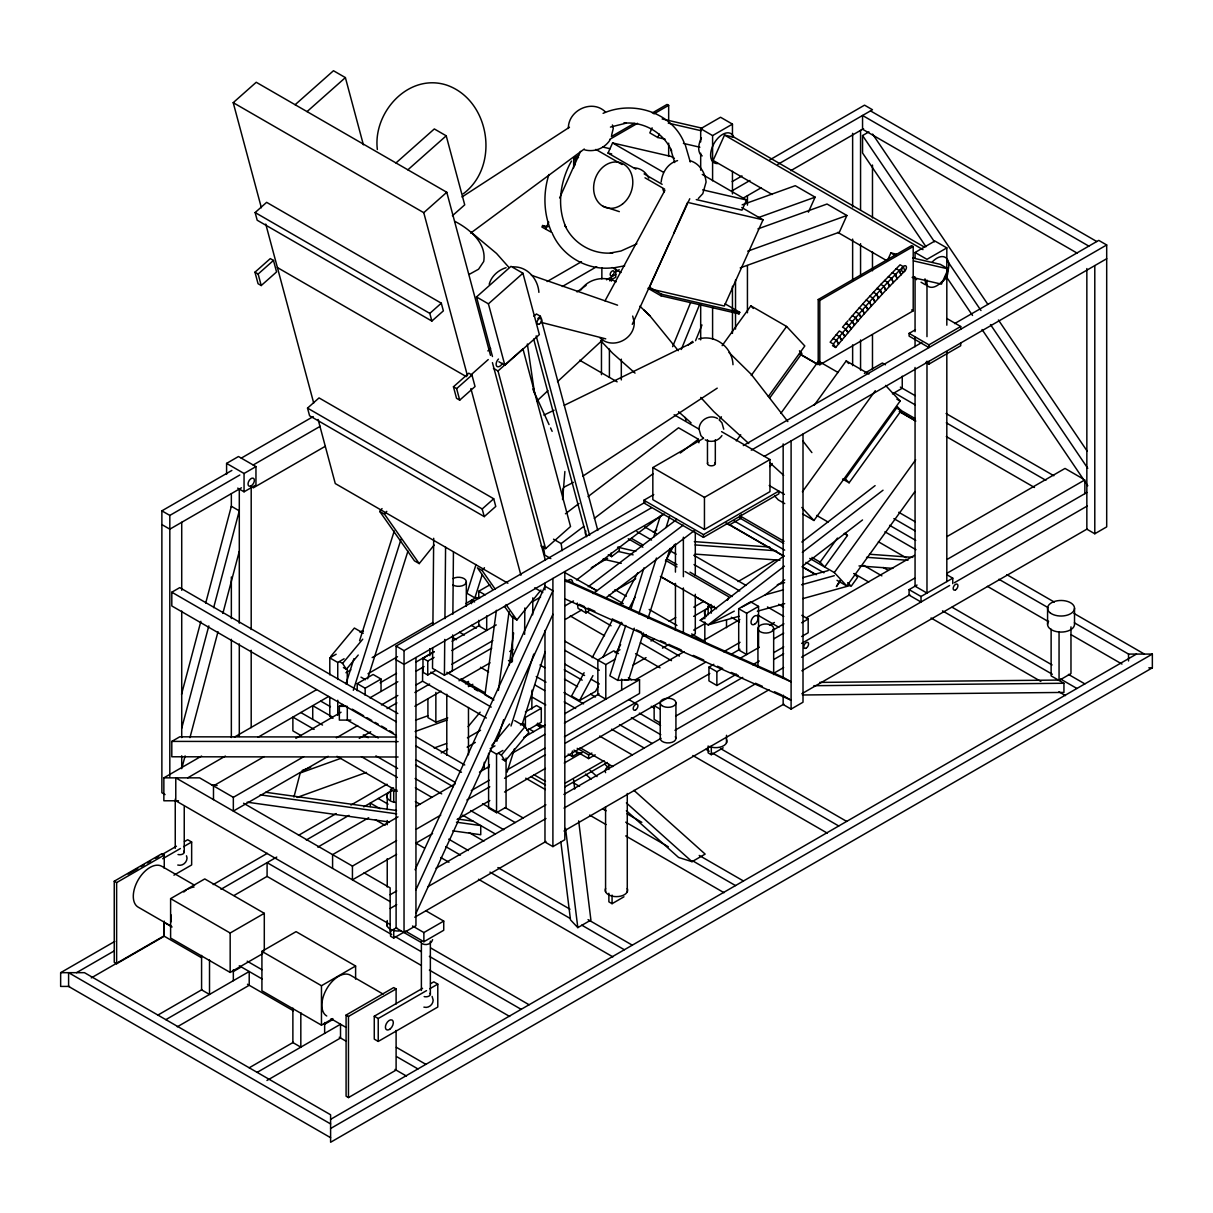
<?xml version="1.0" encoding="UTF-8"?>
<svg xmlns="http://www.w3.org/2000/svg" width="1213" height="1213" viewBox="0 0 1213 1213"><rect width="100%" height="100%" fill="white"/><g stroke="black" fill="none" stroke-linecap="round" stroke-linejoin="round"><path stroke-width="1.5" d="M432.692 647.621L432.51 668.348L444.413 675.216L452.358 670.744L452.676 634.93M432.905 624.998L433.693 538.299M444.413 675.216L444.746 639.418M444.928 618.675L445.58 547.048M452.874 614.187L453.435 551.991M512.386 661.403L512.796 616.174M524.607 634.354L524.85 607.971M531.825 709.044L531.991 690.182M532.674 614.794L532.841 597.827M563.014 488.687L562.635 499.529L564.879 471.508M496.405 610.321L484.957 694.806L493.903 699.962M498.407 690.424L509.081 611.564M509.278 664.906L513.599 632.989M568.351 128.457C568.139 110.11 592.323 98.829 605.469 111.99M611.549 135.477L613.262 128.457L612.398 124.954M661.176 182.056C662.071 172.504 667.923 163.149 677.551 160.616M293.94 797.032L300.218 772.999L340.868 758.322M181.525 694.367L200.873 621.314M205.71 603.058L231.349 506.261L239.295 510.855L213.655 607.637M181.723 728.179L208.818 625.908M185.119 755.881L181.723 768.663L181.723 755.79M189.956 737.625L218.006 631.7M222.843 613.429L239.295 551.339M345.948 683.905L353.908 658.72M359.594 640.722L394.255 530.991M353.317 690.288L401.063 539.163M367.615 678.81L407.962 551.081M476.027 564.515L466.929 593.293L474.874 597.873L480.318 597.539M474.874 597.873L482.258 574.492M488.293 768.208L489.43 764.615M496.83 741.219L503.638 719.643M511.007 726.026L533.75 654.065M507.11 772.12L514.494 748.724M522.454 723.539L545.183 651.593M625.756 625.438L609.851 675.808L617.781 680.387L628.668 679.705L643.436 632.943M630.881 609.244L643.951 567.866M653.61 537.283L660.433 515.692M617.781 680.387L634.263 628.213M638.811 613.823L656.43 558.056M666.089 527.473L669.5 516.677M647.985 618.539L670.152 548.382M548.928 174.505C542.984 193.003 543.591 213.685 551.339 231.592M489.203 284.297C491.22 276.352 498.331 269.983 506.079 267.709M432.616 939.65C431.51 944.002 426.006 945.776 422.23 943.699M672.624 346.675L690.47 302.916M681.266 349.496L699.825 303.993M695.549 340.717L701.978 324.963M689.757 198.75L632.261 324.326M548.064 226.786L542.62 225.527L541.923 227.043L552.233 232.76M545.668 228.984L548.776 222.085M559.618 197.946L580.511 151.413M635.915 169.168L608.031 153.065L612.58 142.937L671.123 156.462L674.398 158.357M652.109 127.835L649.834 132.899L657.764 137.494L665.088 139.177M657.764 137.494L659.281 134.112M669.788 242.024L648.894 288.573L724.328 306.01L763.038 219.826L741.75 207.529M673.67 233.412L687.604 202.389M924.518 247.164L734.29 137.327L724.525 135.068L713.138 160.419L772.181 194.505M661.024 295.805L661.707 294.274L739.748 312.317L739.066 313.849L661.024 295.805L647.969 288.269M702.282 174.445L746.541 200.009L741.992 210.152L696.262 199.584M808.374 212.184L815.121 197.158L795.273 185.695L742.159 204.815M757.973 228.878L827.039 204.027L846.886 215.489L839.381 232.183L740.218 267.876M727.421 600.283L728.952 596.902L685.102 571.581M887.84 259.673L890.888 252.926L896.377 254.184M912.843 258.005L940.302 264.343L948.248 268.937L941.424 284.145L912.131 277.368M415.089 869.751L544.971 586.182L552.901 590.761L415.953 889.811M415.953 913.374L552.901 614.324M571.475 161.071C560.194 180.919 556.54 206.013 565.955 227.316L564.833 225.163C572.945 243.495 592.945 255.033 612.868 252.895M605.029 300.854L664.876 190.411M584.105 672.699L571.581 696.019L579.511 700.614L595.538 691.365L598.221 686.361M592.171 657.704L612.762 619.388M620.813 604.392L637.826 572.748M579.511 700.614L592.945 675.626M602.8 657.294L621.602 622.314M628.759 608.987L635.021 597.327M616.143 653.003L620.631 644.664M665.452 561.27L674.413 544.592M722.144 345.644L750.862 305.828L786.6 326.464L804.81 345.978L768.36 396.515M719.203 419.865L721.417 416.802M751.241 375.454L786.6 326.464M736.321 440.91L740.734 434.785M769.785 397.894L801.884 353.392L799.458 350.8M780.854 413.345L818.487 361.186L838.077 372.482M769.967 466.55L772.181 463.487M814.166 405.294L846.204 360.898L868.933 374.029M802.384 491.765L875.301 390.707M802.597 513.918L813.968 520.483L900.137 401.048L885.566 385.431M849.1 482.804L901.138 410.691L897.499 406.795L845.461 478.892L849.1 482.804L842.58 479.029M845.173 533.023L847.447 535.464L824.688 567.017L820.124 562.135L837.47 538.102M914.981 491.538L846.826 586L834.317 572.566L915.663 459.833M840.336 579.996L836.394 586.576L839.684 582.013M434.133 545.077L419.228 563.605L414.467 560.846L379.73 511.431L382.034 508.581M419.228 563.605L384.506 514.191L386.795 511.34M495.177 589.093L482.152 570.565L484.442 567.714M504.532 606.424L512.129 617.235L516.89 619.979L540.953 590.049M869.751 296.215L872.951 298.019L874.861 301.961L872.92 298.034L842.535 332.802L844.779 336.35L842.519 332.817L839.335 330.982L830.147 342.187L833.316 344.022L835.666 347.464L861.003 317.381L885.778 290.286L883.959 286.253L880.79 284.418L866.188 300.111M833.316 344.022L842.519 332.817M330.694 656.521L354.378 628.046L363.309 633.201M358.229 655.05L346.387 669.288L342.597 663.405L362.732 639.19M468.112 726.648L480.151 712.183M491.856 745.358L509.612 723.994M525.077 726.602L528.853 732.485L505.169 760.96L501.394 755.077L525.077 726.602L514.661 720.583M847.932 320.823L842.535 327.176L845.704 329.011L847.932 332.589L845.704 329.011M865.839 305.843L867.826 309.694L865.809 305.873L862.64 304.038L849.039 319.519L852.208 321.354L854.377 325.023L852.208 321.354M862.655 304.008L866.173 300.127L869.372 301.931L871.328 305.812L869.372 301.931M609.972 140.071C604.514 148.411 594.4 152.368 584.727 149.896M580.891 290.013C588.426 278.444 604.392 275.639 616.295 281.765M698.294 198.523L702.797 193.655L706.087 182.056C705.193 172.504 699.325 163.149 689.697 160.616M721.932 435.573C718.445 441.138 710.954 442.897 705.223 439.879M872.951 298.019L887.734 282.326L889.508 286.404L885.763 290.316L883.974 286.238M880.805 284.403L900.091 264.798L903.276 266.633L904.868 270.893L889.493 286.42L887.749 282.295L884.55 280.491M887.749 282.295L903.276 266.633M537.056 400.897L547.942 390.647M557.48 381.67L602.816 339.776M261.371 207.757L233.214 102.665L256.231 82.272L446.778 192.276L490.477 355.364M295.123 104.727L333.469 70.733L345.387 77.602L363.384 144.802M307.041 111.611L345.387 77.602M255.139 212.548L266.633 202.344L441.305 303.189L443.367 310.862L431.858 321.066L257.186 220.22L255.139 212.548L429.811 313.394L431.858 321.066M254.957 272.197L270.302 258.596L273.471 260.431L276.564 271.939L261.22 285.54L258.051 283.706L254.957 272.197L258.142 274.032L261.22 285.54M258.142 274.032L273.471 260.431M395.969 162.951L434.315 128.942L446.217 135.811L464.715 204.845L452.388 215.762M407.871 169.82L446.217 135.811M467.46 375.757L423.762 212.684L446.778 192.276M307.526 408.114L319.034 397.909L493.706 498.755L495.768 506.428L484.26 516.617L309.588 415.771L307.526 408.114L482.198 508.96L484.26 516.617M429.811 313.394L441.305 303.189M492.463 356.516L476.497 296.958L511.007 266.36L522.924 273.228L539.36 334.591L504.851 365.189L498.892 361.747M504.851 365.189L488.414 303.841L522.924 273.228M487.853 350.906L490.628 348.449M453.45 386.795L468.794 373.195L471.963 375.029L475.041 386.538L459.712 400.138L456.528 398.304L453.45 386.795L456.634 388.63L459.712 400.138M533.887 316.244L536.434 313.97L540.407 316.259L597.797 530.43M470.659 375.166L488.248 359.564M456.634 388.63L471.963 375.029M537.859 318.534L540.407 316.259M545.607 548.625L498.012 370.966L522.939 348.859L570.535 526.518L545.607 548.625L541.028 545.971M482.198 508.96L493.706 498.755M688.423 344.932L692.562 341.353M463.154 193.853C500.211 166.454 490.31 99.906 446.369 85.001C408.144 72.901 372.74 112.657 377.349 149.502M584.287 149.017L470.644 233.123M739.126 616.28L708.165 624.862L700.219 620.283L783.916 555.827M801.854 542.014L875.104 485.625M784.386 566.168L708.165 624.862L734.274 611.125M802.324 552.355L883.034 490.204M742.432 606.834L765.282 594.825L784.735 579.844M802.688 566.031L862.519 519.952M565.425 513.781L579.01 503.471M588.047 496.587L678.537 427.795L698.385 439.258L698.915 442.79M562.195 550.641L561.149 543.591L583.771 526.397M594.325 518.376L653.14 473.661M680.281 453.025L698.385 439.258M576.569 579.935L662.071 514.934M608.304 554.735L611.564 556.631L619.418 550.672L618.888 547.093M588.229 586.728L676.824 519.376M593.157 593.597L683.253 525.093M577.282 603.013L578.07 608.365L586.015 612.944L590.519 609.533M605.53 598.115L694.124 530.748M577.039 291.924L586.106 285.404M573.431 482.38L563.499 487.414M582.862 476.133L717.232 388.145M461.986 196.976L569.458 127.244M636.886 243.828L620.92 251.03L610.442 252.986M573.673 167.803L573.673 158.342L578.586 155.507M611.367 136.584L634.308 123.347M652.321 112.945L667.074 104.424L668.666 105.349L668.666 120.481M573.673 158.342L575.265 159.267L578.54 157.372M609.669 139.404L637.522 123.317M653.913 113.855L668.666 105.349M700.689 141.906L700.689 128.699L720.537 117.252L732.455 124.12L732.455 137.312M700.689 128.699L712.592 135.583L732.455 124.12M226.588 474.389L226.588 463.396L238.491 456.513L255.958 466.596L255.958 484.942L244.056 491.811L237.703 488.142M241.281 458.12L313.242 416.575M547.139 281.537L581.482 261.705M165.059 794.576L161.875 792.756L161.875 510.84L231.865 470.432M732.182 181.571L741.992 175.915M769.77 159.873L864.535 105.152L872.481 109.746L777.7 164.452M253.183 464.988L320.247 426.279M562.316 286.511L596.675 266.693M161.875 510.84L169.82 515.419L239.81 475.011M731.955 190.866L749.922 180.494M226.588 463.396L244.056 473.479L255.958 466.596M241.432 487.823L169.82 529.171L161.875 524.592M615.355 271.939L619.206 269.711M742.963 198.265L761.37 187.651M790.785 170.669L863.55 128.654M606.5 279.809L615.764 274.456M609.578 280.779L615.764 277.216L615.764 268.968M925.989 246.724L862.549 152.99L862.549 135.553L868.902 131.883M253.183 487.914L325.16 446.369M396.439 735.639L171.806 605.954L171.806 592.202L179.751 587.623L397.819 713.517M818.214 299.535L911.615 245.617L913.207 246.527L913.207 310.846L819.806 364.764L818.214 363.839L818.214 299.535L819.806 300.445L913.207 246.527M915.057 258.126L915.057 252.471L934.905 241.008L946.822 247.892L946.822 325.19M946.822 247.892L926.975 259.339L915.057 252.471M398.091 757.003L171.806 756.776L171.806 741.401L179.751 736.822L396.59 737.034M721.568 431.631L769.952 459.56L769.952 491.644L704.45 529.459L652.837 499.665L652.837 467.581L703.601 438.272M329.8 674.868L329.8 657.871L336.153 654.201M329.8 657.871L337.745 662.45L344.098 658.78M960.711 329.254L960.711 326.494L928.961 344.841L928.961 347.585L909.098 336.122L909.098 333.378L915.451 329.709M478.771 598.525L478.771 591.231L489.885 584.818M643.906 500.241L703.449 534.615L778.882 491.068L778.882 493.827L703.449 537.374L643.906 502.986L643.906 500.241L653.746 494.555M178.523 800.777L163.861 800.777L163.861 777.851L201.585 756.063M234.397 737.125L316.411 689.772M345.932 672.73L350.86 669.894M372.179 657.582L432.874 622.542M465.686 603.604L476.436 597.387M864.399 373.407L882.397 363.005L885.46 364.764M420.911 942.304L396.105 927.975L396.105 646.059L645.058 502.318M743.326 445.58L921.865 342.506M954.616 323.598L1098.751 240.386L1106.696 244.965L1106.696 526.882L1094.793 533.765L1086.848 529.171L1086.848 268.558M396.105 646.059L404.035 650.638L651.366 507.853M751.272 450.175L1106.696 244.965M187.681 777.851L225.391 756.078M258.172 737.155L328.662 696.459M368.009 673.746L397.515 656.703M357.213 690.713L357.213 683.632L373.104 674.473L381.034 679.053L381.034 691.425M664.466 514.039L404.035 664.39L396.105 659.811M764.372 456.361L1106.696 258.718M357.213 683.632L365.158 688.226L381.034 679.053M925.898 362.323L928.961 364.082L960.711 345.75L960.711 343.006M350.83 720.082L339.352 720.082L339.352 706.33L342.627 704.435M380.2 682.752L396.53 673.321M416.135 661.995L434.102 651.624M452.07 641.252L479.832 625.226M435.679 670.425L427.749 675.004L422.973 672.26L422.973 658.31L434.087 651.897M652.837 467.581L704.45 497.375L769.952 459.56M422.973 658.31L427.749 661.055L434.087 657.401M264.191 756.594L213.488 785.872L213.488 799.625M295.881 738.308L341.05 712.228M532.295 601.815L540.589 597.023M591.292 567.745L607.652 558.314M653.246 531.976L656.703 529.975M892.434 393.891L902.245 388.221L902.245 376.182M369.92 697.854L397.834 681.736M415.847 671.335L424.05 666.604M451.888 650.517L496.238 624.922M381.443 704.95L397.834 695.489M415.847 685.087L422.397 681.297M451.888 664.269L492.857 640.631M163.861 777.851L199.599 777.851L233.336 797.335L303.659 756.73M336.38 737.838L357.638 725.571M387.068 708.574L396.894 702.903M414.876 692.517L429.599 684.026M447.582 673.64L491.75 648.136M565.349 605.651L573.522 600.935M328.192 756.321L233.336 811.088L233.336 797.335M359.275 738.383L370.723 731.773M414.876 706.269L441.047 691.167M459.03 680.781L490.113 662.844M509.733 651.502L513.008 649.622M565.349 619.403L581.694 609.957M612.777 592.02L635.673 578.798M164.255 921.137L164.255 936.224L116.63 963.729L114.249 962.349L114.249 881.214L161.875 853.709L164.255 855.089L164.255 868.296M128.138 874.118L137.797 868.538M141.011 866.673L144.226 864.824M147.455 862.959L150.67 861.109M155.491 858.319L158.721 856.454M161.936 854.604L176.416 846.234M184.467 841.595L187.681 839.73L191.654 842.019L191.654 864.945L173.944 875.164M114.249 881.214L116.63 882.594L164.255 855.089M162.678 858.759L180.388 848.524M183.603 846.674L191.654 842.019M469.537 686.179L472.812 684.284M262.675 953.661L230.167 972.432L170.608 938.058L170.608 898.636L204.754 878.925L264.298 913.313L264.298 950.856M69.475 986.427L60.65 986.427L60.65 972.674L114.78 941.424M213.185 884.595L267.315 853.346M298.489 835.363L336.213 813.574M350.966 805.053L387.053 784.22M441.183 752.97L447.749 749.179M467.43 737.822L480.545 730.241M615.052 652.594L619.964 649.743M642.935 636.491L646.211 634.596M669.167 621.344L675.732 617.553M693.775 607.137L703.616 601.451M738.065 581.573L775.789 559.784M564.712 641.086L605.803 664.572L615.325 659.068M390.541 799.852L390.541 789.542L393.512 787.828M708.134 614.779L708.134 606.182L711.106 604.468M525.396 711.94L536.51 705.526L541.286 708.271L541.286 722.22L526.988 730.469M76.525 972.674L114.28 950.871M220.963 889.281L276.761 857.06M306.313 840.003L348.98 815.363M363.748 806.842L391.663 790.724M467.157 747.147L475.36 742.401M650.987 641.01L654.262 639.115M693.654 616.371L708.422 607.849M390.541 789.542L393.725 791.376L396.696 789.648M708.134 606.182L711.303 608.016L714.275 606.303M541.286 708.271L525.396 717.444L525.396 727.906M91.293 977.89L163.512 936.193M234.094 895.452L266.921 876.499M317.806 847.129L368.676 817.744M632.928 665.194L646.059 657.613M662.465 648.136L669.03 644.346M693.654 630.123L705.147 623.497M490.188 748.618L494.949 745.874M690.819 636.34L695.292 633.762L695.292 594.279M758.55 606.409L746.647 613.278L746.647 654.535L738.702 649.956L738.702 608.699L750.62 601.815L758.55 606.409L758.55 647.666M523.728 737.398L545.031 725.101M564.682 713.744L599.086 693.881M490.188 750.453L496.542 754.122L502.895 750.453M398 816.865L332.589 854.634L332.589 868.387M415.998 806.478L455.239 783.81M635.157 679.947L684.223 651.624M702.206 641.237L739.824 619.509M479.453 772.12L489.264 766.464M512.129 753.258L544.804 734.396M564.409 723.084L639.539 679.705L639.539 693.457L564.409 736.837M471.296 790.588L489.264 780.217M507.231 769.846L544.804 748.148M170.608 898.636L230.167 933.024L264.298 913.313M243.57 803.233L352.437 866.097L396.59 840.594M416.211 829.267L440.744 815.106M466.914 799.989L489.809 786.767M504.532 778.276L545.425 754.668M565.046 743.342L705.708 662.131M723.691 651.745L740.051 642.299M769.482 625.302L774.394 622.481M736.443 674.185L716.868 685.481L708.938 680.887L708.938 667.135L713.82 664.315M731.757 653.959L739.915 649.258M772.514 630.426L783.932 623.846M396.59 854.346L352.437 879.85L352.437 866.097M416.211 843.02L432.571 833.574M457.104 819.412L489.809 800.519M504.532 792.028L545.425 768.42M565.046 757.094L709.787 673.518M806.372 617.766L914.42 555.387M947.156 536.48L1065.014 468.43L1083.33 479.014M708.938 667.135L716.868 671.729L721.765 668.909M739.703 658.553L759.262 647.257M773.939 638.781L783.719 633.125M801.657 622.769L808.176 619.009L808.176 632.761L801.657 636.522M568.184 754.137L572.354 756.533L578.707 752.864M564.272 763.038L582.134 752.727M577.221 748.345L588.639 754.926L591.899 753.046M573.946 750.119L588.639 758.595L595.174 754.82M488.596 753.318L488.596 808.101L496.542 812.695L506.064 807.191L506.064 758.064M752.742 664.769L759.262 661.009M773.939 652.533L783.719 646.878M332.847 1018.586L321.46 1025.152L261.917 990.778L261.917 951.356L296.063 931.645L355.606 966.018L355.606 979.164M157.917 1015.069L202.04 989.596M233.108 971.658L241.281 966.943M675.626 716.17L742.735 677.415M773.849 659.463L783.659 653.792M801.672 643.39L914.617 578.192M947.353 559.284L1084.862 479.893L1084.862 493.646M565.015 783.234L604.104 760.672M565.015 786.903L607.364 762.461M952.766 583.665L952.766 578.161L921.016 596.493L921.016 601.997L909.098 595.128L909.098 589.624L917.043 585.03M165.847 1019.648L249.211 971.522L249.211 985.274L177.295 1026.805M390.146 894.739L396.696 890.949M436.043 868.235L545.88 804.826M563.909 794.424L661.085 738.308M674.974 730.287L755.835 683.616M773.742 673.276L783.659 667.544M801.611 657.188L909.811 594.719M947.353 573.036L1086.848 492.508M390.146 908.492L396.712 904.701M427.871 886.703L545.971 818.532M564.015 808.101L769.057 689.727M801.869 670.789L949.597 585.5M954.404 582.71L1087.273 506.003M396.712 927.627L390.146 931.417L390.146 887.871L364.082 872.814M414.755 917.21L545.971 841.443M564.015 831.026L783.825 704.131M801.869 693.715L1087.273 528.929M390.541 929.355L390.541 936.224L393.725 938.058L405.627 931.19M708.134 745.995L708.134 752.864L711.303 754.698L723.206 747.83M544.971 630.517L544.971 842.019L552.901 846.613L564.818 839.73L564.818 571.566M783.158 695.064L783.158 704.51L791.103 709.089L803.006 702.221L803.006 434.057M261.917 951.356L321.46 985.729L355.606 966.018M412.526 925.989L423.883 932.554L443.731 921.092L443.731 930.265L423.883 941.728L406.021 931.417M249.211 1067.789L293.349 1042.301M324.417 1024.379L332.589 1019.648M396.105 1030.459L396.105 1070.078L348.465 1097.583L346.084 1096.203L346.084 1015.069L393.725 987.564L396.105 988.944L396.105 1004.03M346.084 1015.069L348.465 1016.449L396.105 988.944M257.156 1072.368L340.519 1024.242L340.519 1037.994L266.966 1080.465M430.6 983.698L433.814 981.833L437.787 984.122L437.787 1007.048L378.229 1041.421L374.271 1039.132L374.271 1016.221L422.549 988.337M374.271 1016.221L378.229 1018.511L426.521 990.627M429.736 988.777L437.787 984.122M608.881 893.253L608.881 901.85L612.065 903.685L623.967 896.801M560.831 841.686L570.489 919.848L577.813 927.627L590.913 920.06L578.662 820.883M626.363 810.709L678.552 857.455L692.047 861.67L705.147 854.104L633.959 790.376M330.603 1119.356L1136.475 654.08M330.603 1128.515L1152.35 654.08L1152.35 667.832L330.603 1142.267L330.603 1114.777L84.47 972.674L60.65 972.674M469.128 274.426L478.574 269.21L483.714 261.508C486.822 242.994 469.598 229.06 454.936 221.403M700.219 620.283L703.479 618.569M693.275 342.248L564.257 405.324M543.879 415.119L554.068 410.221M603.104 113.34C632.352 100.254 671.214 111.717 684.056 142.421M610.442 127.092L626.09 123.165L623.664 123.256C643.587 121.118 663.587 132.672 671.699 151.003M415.589 720.188L427.977 715.731M302.204 770.422L310.71 767.344M427.916 699.006L427.916 717.611L435.861 722.19L447.764 717.899M415.134 731.53L446.96 720.052M297.049 797.457L366.478 772.408M434.133 747.996L446.581 743.508M758.459 217.552L815.121 197.158M747.724 251.167L846.886 215.489M777.321 584.696L784.584 582.68M802.748 577.646L828.176 570.595M765.282 594.825L783.446 589.791M801.611 584.757L834.286 575.69M757.352 611.231L784.675 603.649M802.9 598.6L850.268 585.47M614.051 267.8L624.68 265.799M698.749 338.973C715.579 334.03 732.379 347.615 732.986 364.704M819.685 682.403L1058.418 680.068M813.847 685.709L1063.937 683.268L1063.937 692.426L802.475 694.988M1074.384 622.83L1128.53 654.08L1152.35 654.08M1148.817 667.832L1152.35 667.832M624.543 679.705L639.539 679.705M339.352 706.33L346.418 706.33M171.806 741.401L398.091 741.628M611.625 267.891C587.077 270.529 562.453 256.307 552.476 233.745M694.336 541.62L769.664 547.048M869.478 554.25L912.798 557.374M695.155 544.94L776.138 550.778M866.537 557.313L907.961 560.3M695.155 554.114L779.898 560.224M859.001 565.925L892.889 568.381M513.069 266.905C527.215 266.284 538.026 278.899 538.89 292.363M177.765 865.036C182.329 866.37 186.878 862.701 187.045 858.076L186.484 855.787M423.898 1007.139C428.462 1008.473 433.011 1004.804 433.177 1000.179L432.101 996.404M211.487 784.72L217.097 785.493M265.677 792.271L396.515 810.496M458.18 819.093L473.131 821.186M260.219 794.849L396.651 813.847M456.452 822.187L480.742 825.568L480.742 834.741L452.707 830.829M247.134 802.187L389.176 821.974M662.146 118.965L702.433 128.275M668.257 123.12L701.22 130.746M683.404 143.407L699.871 147.228M602.785 147.046L610.139 148.744M608.031 153.065L611.686 153.915M702.645 189.865L746.541 200.009M689.439 202.814L763.038 219.826M913.465 260.886L948.248 268.937M617.553 547.154L635.809 551.369M618.524 551.506L633.125 554.872M603.028 559.102L621.268 563.317M540.801 322.279L605.742 338.852M602.922 206.255L619.343 211.638M531.37 275.245L617.569 305.191M717.565 418.485C709.59 413.951 699.173 420.062 699.037 429.19L700.856 435.573L703.328 438.242M565.516 579.708L783.158 677.263L791.103 681.842L564.818 580.436M579.329 604.301L584.514 606.621M587.971 608.168L594.886 611.261M612.156 619.009L622.512 623.649M636.34 629.85L641.51 632.17M660.524 640.691L665.694 643.011M669.151 644.558L681.251 649.971M693.336 655.399L703.707 660.039M717.52 666.24L722.705 668.56M731.333 672.427L738.247 675.52M755.517 683.268L762.431 686.361M774.516 691.774L781.43 694.882M564.818 598.828L791.103 700.235L783.158 695.656M726.132 523.197L729.407 524.941L741.325 518.057L741.204 514.327M564.348 572.309L596.917 590.731L588.987 586.152M870.494 110.883L1096.779 241.523M1088.834 246.118L862.549 115.478L862.549 129.23L1077.356 253.244M724.525 135.068L922.972 249.635M890.888 252.926L895.649 255.67M837.789 232.38L886.976 260.78M921.031 282.235L925.489 284.812M896.134 268.71L899.333 270.529L900.971 274.76L899.333 270.529M892.237 272.637L895.437 274.441L897.104 278.626L895.437 274.441M888.371 276.564L891.57 278.368L893.284 282.508L891.57 278.368M946.974 318.564L960.711 326.494M911.615 309.922L913.207 310.846M873.375 292.288L876.574 294.092L878.47 298.064L876.574 294.092M612.58 142.937L663.42 172.276M644.103 173.899L662.146 184.315M595.856 149.411L622.072 164.543M644.998 177.795L664.663 189.137M909.098 333.378L928.961 344.841M859.153 307.935L862.352 309.74L864.399 313.53L862.352 309.74M855.726 311.817L858.925 313.636L861.003 317.381L858.925 313.636M852.345 315.683L855.544 317.503L857.667 321.202L855.544 317.503M836.212 334.758L839.411 336.562L841.701 340.065L839.411 336.562M833.149 338.503L836.333 340.307L838.668 343.764L836.333 340.307M832.497 345.629L835.666 347.464M900.364 387.129L915.057 395.605M946.079 413.527L1053.839 475.739M894.057 392.648L915.284 404.915M946.307 422.821L1045.894 480.318M896.892 399.168L900.137 401.048M725.071 303.841L739.748 312.317M735.806 311.953L739.066 313.849M898.954 409.236L915.284 418.667M946.307 436.574L1034.477 487.474M897.878 408.811L901.138 410.691M799.519 353.741L817.532 364.143M899.379 411.404L914.117 419.91M799.685 354.029L817.987 364.628M899.455 411.632L915.815 421.078M542.62 225.527L545.88 227.407M650.289 287.693L661.707 294.274M612.08 267.542L621.041 272.485M233.214 102.665L423.762 212.684M898.772 512.28L915.148 521.726M1006.851 574.674L1054.34 602.088M1073.99 613.429L1144.405 654.08M893.89 518.618L915.224 530.93M998.905 579.253L1048.123 607.668M889.599 525.305L915.724 540.391M987.412 586.364L1048.123 621.42M1071.094 634.687L1121.964 664.057M884.929 531.779L915.951 549.686M476.497 296.958L488.414 303.841M579.662 360.216L617.129 381.837M674.125 414.74L698.552 428.856M946.822 574.719L952.766 578.161M878.394 541.756L906.156 557.783M769.224 485.503L784.386 494.388M816.652 515.434L828.13 522.06M844.172 533.568L847.447 535.464M784.735 503.592L778.246 499.847L774.591 495.95M883.246 567.487L888.159 570.322M952.099 607.228L1052.08 664.951M1068.471 674.413L1084.862 683.889M909.098 589.624L921.016 596.493M863.838 565.44L881.866 575.857M942.516 610.867L1052.338 674.276M1060.526 679.007L1076.917 688.468M1063.937 683.268L1051.125 675.868L1051.125 629.168M853.997 573.522L868.751 582.028M931.038 617.993L1040.86 681.403M1058.888 691.804L1065.454 695.595M493.433 368.312L498.012 370.966M739.778 515.752L784.053 541.301M811.937 557.404L820.124 562.135M739.414 517.784L783.689 543.348M809.768 558.405L834.317 572.566M733.971 520.832L784.675 550.111M805.948 562.392L823.93 572.779M837.015 580.33L846.826 586M727.891 523.713L783.553 555.842M803.203 567.184L816.288 574.75M726.708 523.258L784.007 556.327M802.02 566.729L815.106 574.295M277.398 267.557L466.323 376.637M801.823 615.34L808.176 619.009M644.8 526.973L656.233 533.584M693.775 555.251L746.01 585.409M778.67 604.256L783.568 607.091M636.87 531.567L651.563 540.043M669.515 550.414L676.05 554.189M694.003 564.545L739.703 590.943M767.465 606.955L783.78 616.386M631.518 538.405L642.875 544.955M667.241 559.026L676.99 564.652M689.985 572.157L732.197 596.538M628.258 538.769L642.875 547.215M665.603 560.33L676.975 566.896M757.67 615.052L778.882 627.318M738.702 608.699L746.647 613.278M661.085 576.736L675.777 585.212M695.367 596.523L716.595 608.79M731.287 617.265L739.46 621.981M660.403 576.478L715.625 608.365M553.522 539.179L561.149 543.591M614.9 589.639L626.333 596.25M649.182 609.442L676.945 625.468M691.637 633.944L704.692 641.495M550.823 558.587L544.713 555.054L543.409 546.244M608.592 595.174L623.285 603.649M677.172 648.515L683.692 652.291M641.874 634.399L679.432 656.081M586.592 611.64L611.079 625.787M640.464 642.754L671.486 660.66M534.645 587.835L542.787 592.535M570.262 615.977L604.544 635.764M635.567 653.686L660.054 667.817M507.913 583.226L335.273 483.562L318.109 419.486M379.73 511.431L384.506 514.191M482.152 570.565L477.391 567.82L492.584 589.442M618.509 653.58L613.748 650.82L597.857 659.993L597.857 694.594L605.803 699.188L605.803 664.572M478.771 591.231L485.124 594.901M628.349 677.809L631.609 679.705M564.94 650.38L599.343 670.243M474.586 601.982L471.523 600.223L471.523 603.665M660.251 709.18L654.141 705.648L654.141 719.4L660.251 722.933M651.26 706.284L654.52 708.165M720.461 748.527L846.674 821.398M628.819 699.552L636.764 704.131M564.94 664.133L584.59 675.474M591.156 679.265L599.343 683.996M705.966 749.331L709.241 751.226M712.516 753.121L838.729 825.977M564.242 669.803L582.195 680.159M639.342 713.153L660.569 725.419M471.402 625.362L476.3 628.182M539.967 664.951L544.864 667.787M564.47 679.098L577.524 686.634M590.595 694.17L595.492 697.005M631.412 717.747L660.797 734.714M692.85 755.517L827.266 833.119M459.484 632.231L464.382 635.066M508.474 660.524L511.734 662.404M536.222 676.536L546.017 682.191M563.984 692.562L583.574 703.874M619.494 724.616L652.154 743.478M451.554 636.825L456.452 639.645M534.812 684.89L544.622 690.546M564.212 701.872L575.644 708.468M611.564 729.195L644.209 748.057M480.454 667.271L488.627 671.972M532.704 697.43L545.774 704.965M599.647 736.079L632.307 754.926M460.864 678.871L485.352 693.017M537.602 723.175L544.137 726.951M580.057 747.693L612.717 766.54M446.869 672.305L492.63 698.718M536.768 724.206L541.68 727.042M474.435 688.999L477.695 690.879M536.434 724.798L541.332 727.618M430.751 672.169L491.235 707.088M528.838 728.786L533.735 731.621M486.337 718.005L422.579 681.19L422.579 667.438M572.991 782.567L579.541 786.358M627.076 813.802L641.829 822.323M699.204 855.438L743.463 880.987M602.755 808.919L606.03 810.815M625.696 822.171L668.318 846.78M692.896 860.972L735.518 885.581M339.625 661.692L342.597 663.405M498.422 753.364L501.394 755.077M534.069 774.773L545.471 781.354M360.989 677.142L365.462 679.72M343.4 667.559L346.387 669.288M502.197 759.247L505.169 760.96M530.824 776.563L545.471 785.023M525.714 778.2L545.38 789.557M589.639 815.106L606.03 824.567M625.696 835.924L724.04 892.707M171.806 592.202L396.439 721.902M415.604 736.594L464.746 764.978M352.195 709.15L363.612 715.746M366.872 717.626L371.769 720.461M375.029 722.341L378.289 724.222M381.549 726.102L386.447 728.937M389.707 730.817L392.967 732.697M415.816 745.889L461.501 772.256M320.672 701.069L330.467 706.724M505.169 807.585L523.137 817.956M378.289 737.974L347.297 720.082L347.297 706.33M415.816 759.641L454.966 782.249M332.332 716.959L312.727 705.648L312.727 719.4M363.354 734.881L368.252 737.701M415.604 765.039L453.146 786.721M482.547 803.688L515.191 822.55M332.984 718.263L329.8 716.428L329.8 697.536M300.824 712.531L322.537 725.056M375.924 755.896L397.637 768.42M415.119 778.519L441.714 793.878M470.629 810.572L503.759 829.692M314.106 729.362L292.879 717.11L292.879 730.863L301.051 735.578M361.459 756.7L397.379 777.442M415.346 787.813L431.661 797.244M462.684 815.151L495.344 833.998M336.971 756.321L397.379 791.194M415.346 801.566L420.244 804.386M469.219 832.679L483.911 841.155M378.229 798.488L388.069 804.158M448.719 839.169L468.385 850.525M497.891 867.568L570.019 909.204M588.047 919.621L632.307 945.17M380.124 808.737L370.299 803.067L370.299 806.509M445.702 846.598L460.455 855.12M489.961 872.147L570.277 918.514M581.74 925.14L624.361 949.749M375.211 819.654L385.052 825.34M416.195 843.308L424.383 848.039M440.774 857.515L448.977 862.246M478.483 879.273L612.883 956.875M425.869 910.781L443.731 921.092M390.146 901.623L175.779 777.851L175.779 800.777L390.146 924.533M430.736 947.975L529.095 1004.758M391.663 934.571L267.087 862.655L267.087 876.408L421.154 965.366M394.938 936.466L421.154 951.614M429.357 956.344L521.15 1009.337M429.357 970.097L509.672 1016.464M194.55 885.232L161.754 866.294A23.578 13.616 -60 0 0 138.176 879.91A23.578 13.616 -60 0 0 138.176 907.142L170.972 926.08M383.126 994.099L350.33 975.161A23.578 13.616 -60 0 0 326.752 988.777A23.578 13.616 -60 0 0 326.752 1016.009M247.209 961.196L261.963 969.718M396.363 1047.319L425.869 1064.347M172.064 926.975L163.861 922.244L163.861 935.996L201.57 957.77M239.264 965.775L262.22 979.027M331.058 1018.768L345.811 1027.29M396.621 1056.629L417.939 1068.926M247.467 984.259L293.364 1010.763M339.261 1037.251L345.811 1041.042M394.983 1069.441L406.461 1076.052M330.603 1123.935L68.595 972.674L68.595 986.427L330.603 1137.688M470.629 231.789L496.542 253.456L508.778 267.254M599.919 337.79C612.08 349.966 634.46 339.534 634.263 322.552L632.686 316.062M635.036 373.119L612.595 353.21L600.632 340.641M678.507 411.707L691.137 422.912M604.65 764.129L608.835 767.874M590.064 770.361L597.054 776.608M626.378 802.885L692.047 861.67M585.454 774.091L591.095 779.14M748.755 443.518L713.835 411.662L700.72 397.439M769.709 462.623L783.689 475.36M639.858 306.176L649.759 315.638L678.294 350.693M643.815 309.937L649.759 315.638M729.043 352.528L751.211 374.317L787.844 421.578M846.204 360.898L848.63 363.506M750.862 305.828L753.303 308.436M801.823 507.459L813.968 520.483M854.179 573.673L857.606 577.343L851.101 586.349L847.675 582.695M719.461 420.123L721.932 422.806L723.736 429.19M802.733 440.789L811.891 452.601M506.033 604.544L516.89 619.979M872.602 134.082L987.867 304.387M998.435 320.005L1087.257 451.236M862.549 135.553L934.45 241.781M947.141 260.537L980.983 310.528M990.49 324.584L1087.773 468.324M947.141 277.974L972.523 315.471M982.045 329.527L1087.773 485.761M532.765 388.964L549.034 424.565M550.581 427.946L552.142 431.343M685.193 144.574L690.273 161.996M670.577 148.85L674.701 162.542M662.874 189.076L663.936 192.124M685.148 417.469L686.133 420.289M536.176 335.88L589.639 535.403M533.675 339.079L586.652 536.768M492.433 362.657L545.395 560.361M470.887 388.554L520.923 575.265M265.753 224.071L313.697 403.019M611.034 553.052L611.564 556.631M585.212 607.592L586.015 612.944M527.352 344.007L534.599 393.467M573.567 779.716L574.735 789.072M565.546 828.418L577.813 927.627M1128.53 654.08L1128.53 660.964M1094.793 265.602L1094.793 533.765M1074.521 608.244L1074.521 624.286A13.479 7.778 0 0 1 1058.418 631.928A13.479 7.778 0 0 1 1048.593 621.314M1070.973 626.878L1070.973 673.564L1059.055 680.448L1059.055 631.882M1047.577 608.244L1047.577 624.286M946.822 351.588L946.822 581.603M928.961 361.338L928.961 364.082M926.975 280.082L926.975 336.653M926.975 361.156L926.975 593.066L915.057 586.182L915.057 367.478M915.057 276.973L915.057 331.649M915.057 337.305L915.057 346.736M872.481 165.044L872.481 217.915M872.481 251.91L872.481 270.802M872.481 335L872.481 368.995M860.563 130.367L860.563 209.682M860.563 243.677L860.563 275.776M860.563 339.989L860.563 370.208M852.633 133.339L852.633 206.983M852.633 239.097L852.633 280.643M852.633 344.856L852.633 365.629M819.806 300.445L819.806 364.764M791.103 440.926L791.103 709.089M783.158 443.897L783.158 678.067M773.667 628.516A7.854 4.534 0 0 1 761.87 632.443A7.854 4.534 0 0 1 761.87 624.589A7.854 4.534 0 0 1 773.667 628.516L773.667 674.61M757.943 628.516L757.943 667.226M747.435 195.687L747.435 205.133M747.435 265.571L747.435 312.772M735.518 279.991L735.518 329.087M732.455 171.26L732.455 193.883M732.455 286.268L732.455 333.393M726.511 620.177L726.511 627.728M726.511 735.305L726.511 742.856M716.868 671.729L716.868 685.481M715.321 439.728L715.321 463.563M712.592 135.583L712.592 180.828M712.592 307.147L712.592 339.2M711.303 608.016L711.303 613.172M711.303 746.116L711.303 754.698M707.467 439.728L707.467 463.563M704.829 611.155L704.829 618.706M704.829 622.057L704.829 641.359M704.45 497.375L704.45 529.459M703.449 534.615L703.449 537.374M700.689 153.217L700.689 170.184M700.689 304.038L700.689 339.867M695.292 532.219L695.292 575.462M683.374 537.207L683.374 576.706M683.374 587.987L683.374 633.125M675.929 702.812L675.929 738.399M675.444 543.909L675.444 572.111M675.444 583.408L675.444 630.411M668.666 143.179L668.666 156.416M660.221 702.812L660.221 738.399A7.854 4.534 0 0 0 669.606 742.856A7.854 4.534 0 0 0 675.338 736.67M627.273 793.469L627.273 891.843M621.678 679.083L621.678 690.015M621.314 359.154L621.314 379.927M612.065 895.088L612.065 903.685M611.397 277.58L611.397 281.113M609.411 349.026L609.411 377.349M608.881 764.326L608.881 769.482M605.575 806.706L605.575 891.843M601.86 267.815L601.86 278.823M601.466 340.671L601.466 374.665M588.639 754.926L588.639 758.595M575.265 159.267L575.265 164.938M572.354 751.029L572.354 756.533M552.901 578.449L552.901 846.613M544.971 583.301L544.971 589.806M496.542 754.122L496.542 812.695M486.701 615.855L486.701 630.426L478.771 625.832L478.771 620.374M484.26 762.28L484.26 769.36M468.476 681.403L468.476 686.649M468.476 707.467L468.476 754.759M466.323 581.8L466.323 606.151M446.793 694.215L446.793 755.183M435.861 692.411L435.861 722.19M430.357 941.167L430.357 994.205M429.842 648.621L429.842 655.672M427.749 661.055L427.749 675.004M423.883 932.554L423.883 941.728M421.381 941.167L421.381 990.43M415.953 657.522L415.953 925.686L404.035 932.554L404.035 650.638M393.725 791.376L393.725 801.687M393.725 929.461L393.725 938.058M387.235 794.515L387.235 809.602M387.235 820.519L387.235 824.704M387.235 858.683L387.235 886.991M387.235 920.546L387.235 926.216M378.229 1018.511L378.229 1041.421M365.158 688.226L365.158 695.292M348.465 1016.449L348.465 1097.583M347.267 668.287L347.267 683.389M337.745 662.45L337.745 679.447M337.745 700.235L337.745 715.336M324.644 1022.529L324.644 1033.4M321.46 985.729L321.46 1025.152M300.824 1012.719L300.824 1047.153L292.879 1042.574L292.879 1008.124M251.197 487.853L251.197 629.486M251.197 650.259L251.197 727.679M244.056 473.479L244.056 491.811M239.295 489.066L239.295 623.148M239.295 643.921L239.295 736.458M233.336 969.809L233.336 980.695M231.349 493.918L231.349 507.14M231.349 577.009L231.349 618.554M231.349 639.327L231.349 737.534M230.167 933.024L230.167 972.432M209.515 959.999L209.515 994.448L201.585 989.853L201.585 955.419M184.24 806.645L184.24 852.117M181.723 522.287L181.723 590.276M181.723 611.049L181.723 737.58M175.248 799.064L175.248 848.327M169.82 515.419L169.82 776.563M116.63 882.594L116.63 963.729M627.273 888.477A11.235 6.49 0 0 1 616.431 896.634A11.235 6.49 0 0 1 605.575 888.477M605.575 772.651A11.235 6.49 0 0 1 608.486 766.389M467.824 682.024A11.235 6.49 0 0 1 465.565 683.874M726.511 739.505A11.235 6.49 0 0 1 722.099 746.495A11.235 6.49 0 0 1 709.211 746.48M706.482 616.553A11.235 6.49 0 0 1 707.725 608.244M395.18 802.445A11.235 6.49 0 0 1 390.146 791.604M400.987 930.796A11.235 6.49 0 0 1 387.235 922.866M171.336 921.698A23.578 13.616 -60 0 1 171.215 914.996M183.785 892.025A23.578 13.616 -60 0 1 186.393 890.039M187.681 889.235A23.578 13.616 -60 0 1 194.065 887.021M452.919 578.586A7.854 4.534 0 0 1 464.033 578.586A7.854 4.534 0 0 1 464.033 585A7.854 4.534 0 0 1 452.919 585M430.024 993.22A4.488 2.593 0 0 1 429.053 996.04A4.488 2.593 0 0 1 424.156 996.601M183.891 851.117A4.488 2.593 0 0 1 182.92 853.952A4.488 2.593 0 0 1 178.023 854.513M715.018 462.699A3.927 2.274 0 0 1 711.394 465.837A3.927 2.274 0 0 1 707.755 462.699M580.693 752.636A7.293 4.215 -60 0 1 575.932 751.711M932.342 261.872A16.846 9.719 -60 0 1 946.792 258.596A16.846 9.719 -60 0 1 945.321 276.807M941.455 282.023A16.846 9.719 -60 0 1 924.988 278.823M916.558 279.657A16.846 9.719 -60 0 1 913.98 276.685M717.96 163.528A16.846 9.719 -60 0 1 714.108 143.331A16.846 9.719 -60 0 1 733.531 136.569M702.191 155.901A16.846 9.719 -60 0 1 701.417 137.888M947.035 269.893A7.02 4.048 -60 0 1 946.913 276.337A7.02 4.048 -60 0 1 941.773 281.598M634.399 167.91A23.578 19.12 -71.8 0 1 648.758 178.129M520.483 725.04A3.366 1.941 -60 0 1 523.379 723.585A3.366 1.941 -60 0 1 523.94 726.542M360.094 632.458A3.366 1.941 -60 0 1 363.4 631.291M566.698 581.8A5.61 3.245 -60 0 1 572.657 582.331M586.167 534.766A3.366 1.941 -60 0 1 585.879 531.051M502.425 363.278A5.049 2.911 -60 0 1 496.769 366.265A5.049 2.911 -60 0 1 498.467 359.033M880.259 290.165L877.075 288.33L880.229 290.195L882.094 294.168L880.259 290.165M848.933 325.19L845.764 323.355L848.918 325.22L851.132 328.814L848.933 325.19M1050.352 612.99A13.479 7.778 0 0 0 1073.49 611.231A13.479 7.778 0 0 0 1059.283 600.541A13.479 7.778 0 0 0 1050.352 612.99M390.374 1028.76A5.61 3.245 -60 0 0 392.163 1020.057A5.61 3.245 -60 0 0 385.522 1025.955A5.61 3.245 -60 0 0 390.374 1028.76M661.843 705.572A7.854 4.534 0 0 0 675.338 704.541A7.854 4.534 0 0 0 667.044 698.309A7.854 4.534 0 0 0 661.843 705.572M612.701 275.23A2.805 1.622 -60 0 0 613.581 270.878A2.805 1.622 -60 0 0 610.26 273.835A2.805 1.622 -60 0 0 612.701 275.23M251.197 485.852A4.488 2.593 -60 0 0 253.957 478.771A4.488 2.593 -60 0 0 248.453 481.94A4.488 2.593 -60 0 0 251.197 485.852M955.556 589.852A3.366 1.941 -60 0 0 957.618 584.53A3.366 1.941 -60 0 0 953.494 586.91A3.366 1.941 -60 0 0 955.556 589.852M903.867 271.621A3.366 1.941 -60 0 0 906.232 266.344A3.366 1.941 -60 0 0 902.123 268.316A3.366 1.941 -60 0 0 903.867 271.621M622.512 204.042A23.578 19.12 -71.8 0 0 623.497 164.073A23.578 19.12 -71.8 0 0 593.627 187.363A23.578 19.12 -71.8 0 0 622.512 204.042M754.592 624.286A5.049 2.911 -60 0 0 757.685 616.31A5.049 2.911 -60 0 0 751.499 619.873A5.049 2.911 -60 0 0 754.592 624.286M806.19 648.121A3.366 1.941 -60 0 0 808.252 642.799A3.366 1.941 -60 0 0 804.128 645.18A3.366 1.941 -60 0 0 806.19 648.121M635.582 709.954A3.366 1.941 -60 0 0 637.644 704.632A3.366 1.941 -60 0 0 633.52 707.012A3.366 1.941 -60 0 0 635.582 709.954M538.936 324.22A3.366 1.941 -60 0 0 541.589 319.034A3.366 1.941 -60 0 0 537.526 320.55A3.366 1.941 -60 0 0 538.936 324.22"/></g></svg>
